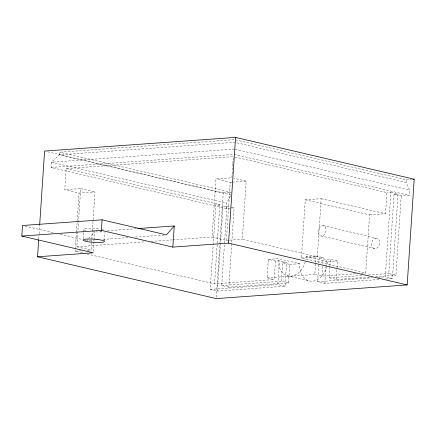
<?xml version="1.0" encoding="UTF-8"?>
<svg xmlns="http://www.w3.org/2000/svg" width="436" height="436" viewBox="0 0 436 436"><rect width="100%" height="100%" fill="white"/><g stroke="black" fill="none" stroke-linecap="round" stroke-linejoin="round"><path stroke-width="0.33" stroke-dasharray="2.18 1.64" d="M38.728 239.162L39.044 234.415M39.087 233.74L39.671 224.932M288.523 282.899L281.373 281.225L282.604 262.728L289.749 264.401L288.523 282.899L228.84 287.166L234.105 207.885L226.148 208.452L51.077 167.473L51.426 162.192L59.509 154.813L234.568 142.289L406.069 182.433L409.518 190.074L409.17 195.361L401.213 195.933L394.062 194.26L388.798 273.541L395.943 275.214L401.213 195.933M234.067 139.694L59.683 152.169L59.509 154.813L231.004 194.952L231.091 193.633M92.378 231.14L94.983 191.927L79.069 193.066L64.773 189.72L66.179 168.579L233.282 156.628L232.846 163.233M82.469 252.907L75.205 251.207L75.297 249.855M75.341 249.179L76.42 232.955M76.464 232.279L79.069 193.066M91.571 243.31L91.119 250.068L76.829 246.727L80.693 188.581L64.773 189.72M83.151 238.65L83.549 232.704M83.592 232.045L83.766 229.401M91.615 242.634L91.794 239.931M91.838 239.255L92.334 231.816M93.348 251.474L94.661 231.652L88.121 239.07M104.466 240.868L105.038 232.279M229.047 240.203L226.393 240.394L212.103 237.048L215.967 178.907L231.881 177.768L232.802 163.892M275.459 261.055L274.228 279.552L267.083 277.885L268.314 259.382L275.459 261.055L279.438 260.772L286.583 262.445L285.002 286.229L217.362 291.068L210.217 289.395L213.139 245.419M213.188 244.738L215.836 204.822L219.815 204.539L214.55 283.825L274.228 279.552M216.294 297.238L223.227 192.881L46.565 151.532M217.362 291.068L222.981 206.495L215.836 204.822M226.148 208.452L226.502 203.165L231.004 194.952M228.84 287.166L221.695 285.498L226.96 206.212L222.981 206.495M226.393 240.394L230.257 182.253L215.967 178.907M305.287 199.813L369.603 214.866L365.739 273.007L301.429 257.954L305.287 199.813L321.201 198.674L317.343 256.82L242.307 239.255L246.171 181.114L233.827 178.226M285.002 286.229L277.857 284.555L279.438 260.772M355.64 273.732L321.975 276.141L314.825 274.467L315.571 263.235M315.615 262.576L316.056 255.965L306.11 256.679A18.759 13.669 -76.8 0 1 305.723 259.709M378.9 279.514L324.787 283.384L317.642 281.711L319.223 257.927L323.201 257.638L322.765 264.249M321.975 276.141L322.722 264.908M324.787 283.384L325.872 267.072M325.915 266.391L326.368 259.594L319.223 257.927M369.494 277.105L336.265 279.487L329.12 277.814L329.867 266.581M329.91 265.922L330.346 259.311L326.368 259.594M336.265 279.487L337.491 260.984L330.346 259.311M369.603 214.866L385.517 213.727L386.917 192.587L234.606 156.938M390.896 192.303L398.046 193.976L392.427 278.544L385.282 276.871L390.896 192.303L386.917 192.587M406.069 182.433L406.243 179.79L235.407 139.803M87.685 239.566L86.813 240.552L94.906 239.974M234.448 149.101L51.426 162.192L226.502 203.165M51.077 167.473L234.094 154.382L409.17 195.361M230.257 182.253L231.581 182.155M232.246 182.112L246.171 181.114M223.227 192.881L231.184 192.309L59.683 152.169M406.243 179.79L411.546 179.409M394.062 194.26L398.046 193.976M100.057 231.265L101.408 231.173M107.474 230.737L136.473 228.66M103 239.397L127.95 237.609M135.367 237.08L164.367 235.004M76.829 246.727L145.82 241.789M151.232 241.402L172.198 239.904M172.874 239.855L212.103 237.048M75.205 251.207L81.837 250.733M87.14 250.357L91.119 250.068M229.712 240.16L242.307 239.255M268.314 259.382L278.261 258.673L299.695 263.687A18.759 13.669 -76.8 0 0 310.585 281.166A18.759 13.669 -76.8 0 0 326.755 266.516M301.429 257.954L317.343 256.82M282.604 262.728L286.583 262.445M289.749 264.401L299.695 263.687M306.11 256.679L327.545 261.698L337.491 260.984M267.083 277.885L314.825 274.467M361.024 273.345L365.739 273.007M221.695 285.498L281.373 281.225M329.12 277.814L363.03 275.389M368.453 274.996L388.798 273.541M375.598 276.669L395.943 275.214M210.217 289.395L277.857 284.555M317.642 281.711L372.431 277.792M377.843 277.405L385.282 276.871M385.664 279.029L392.427 278.544M92.219 231.609L93.871 231.767A10.72 1.619 3.8 0 0 103.408 231.647M235.108 149.254L409.518 190.074M321.201 198.674L385.517 213.727M323.403 225.646L377.919 238.65A5.357 3.908 -76.8 0 1 379.167 245.13A5.357 3.908 -76.8 0 1 374.257 248.547L319.741 235.544A5.357 3.908 -76.8 0 1 318.493 229.064A5.357 3.908 -76.8 0 1 323.403 225.646L324.324 226.104A5.357 3.908 -76.8 0 1 325.572 232.584A5.357 3.908 -76.8 0 1 320.662 236.001M66.179 168.579L219.815 204.539M226.96 206.212L234.105 207.885M80.693 188.581L94.983 191.927M316.056 255.965L323.201 257.638M287.395 275.803L308.83 280.822M25.152 226.12L53.001 232.639M60.293 234.345L82.175 239.468M84.824 240.089L86.154 240.394M87.091 253.992L214.55 283.825M374.257 248.547L373.336 248.089A5.357 3.908 -76.8 0 1 372.088 241.609A5.357 3.908 -76.8 0 1 376.993 238.192M327.545 261.698A18.759 13.669 -76.8 0 1 327.038 265.328M305.156 262.085A18.759 13.669 -76.8 0 1 288.926 276.119A18.759 13.669 -76.8 0 1 278.261 258.673M85.897 230.6A10.72 1.619 3.8 0 1 85.009 228.802A10.72 1.619 3.8 0 1 95.021 228.595L97.762 228.851A10.72 1.619 3.8 0 1 100.28 229.2M102.4 229.609A10.72 1.619 3.8 0 1 103.981 230.061"/><path stroke-width="0.65" d="M38.684 239.838L37.556 256.782L93.26 252.798L21.8 236.072L22.503 225.499L102.073 219.809L166.389 234.862L174.237 225.962L137.82 228.568M39.72 224.251L44.581 151.069L235.554 137.405L414.2 179.218L407.18 284.931L216.202 298.595L37.556 256.782M407.18 284.931L228.535 243.119L172.83 247.103L101.375 230.377L102.073 219.809M172.83 247.103L174.237 225.962M228.535 243.119L235.554 137.405M412.876 179.316L414.2 179.218M21.8 236.072L101.375 230.377M97.059 239.424L94.318 239.168A10.72 1.619 3.8 0 0 83.227 239.773A10.72 1.619 3.8 0 0 90.426 242.078L93.168 242.334A10.72 1.619 3.8 0 0 104.259 241.729A10.72 1.619 3.8 0 0 97.059 239.424"/></g></svg>
